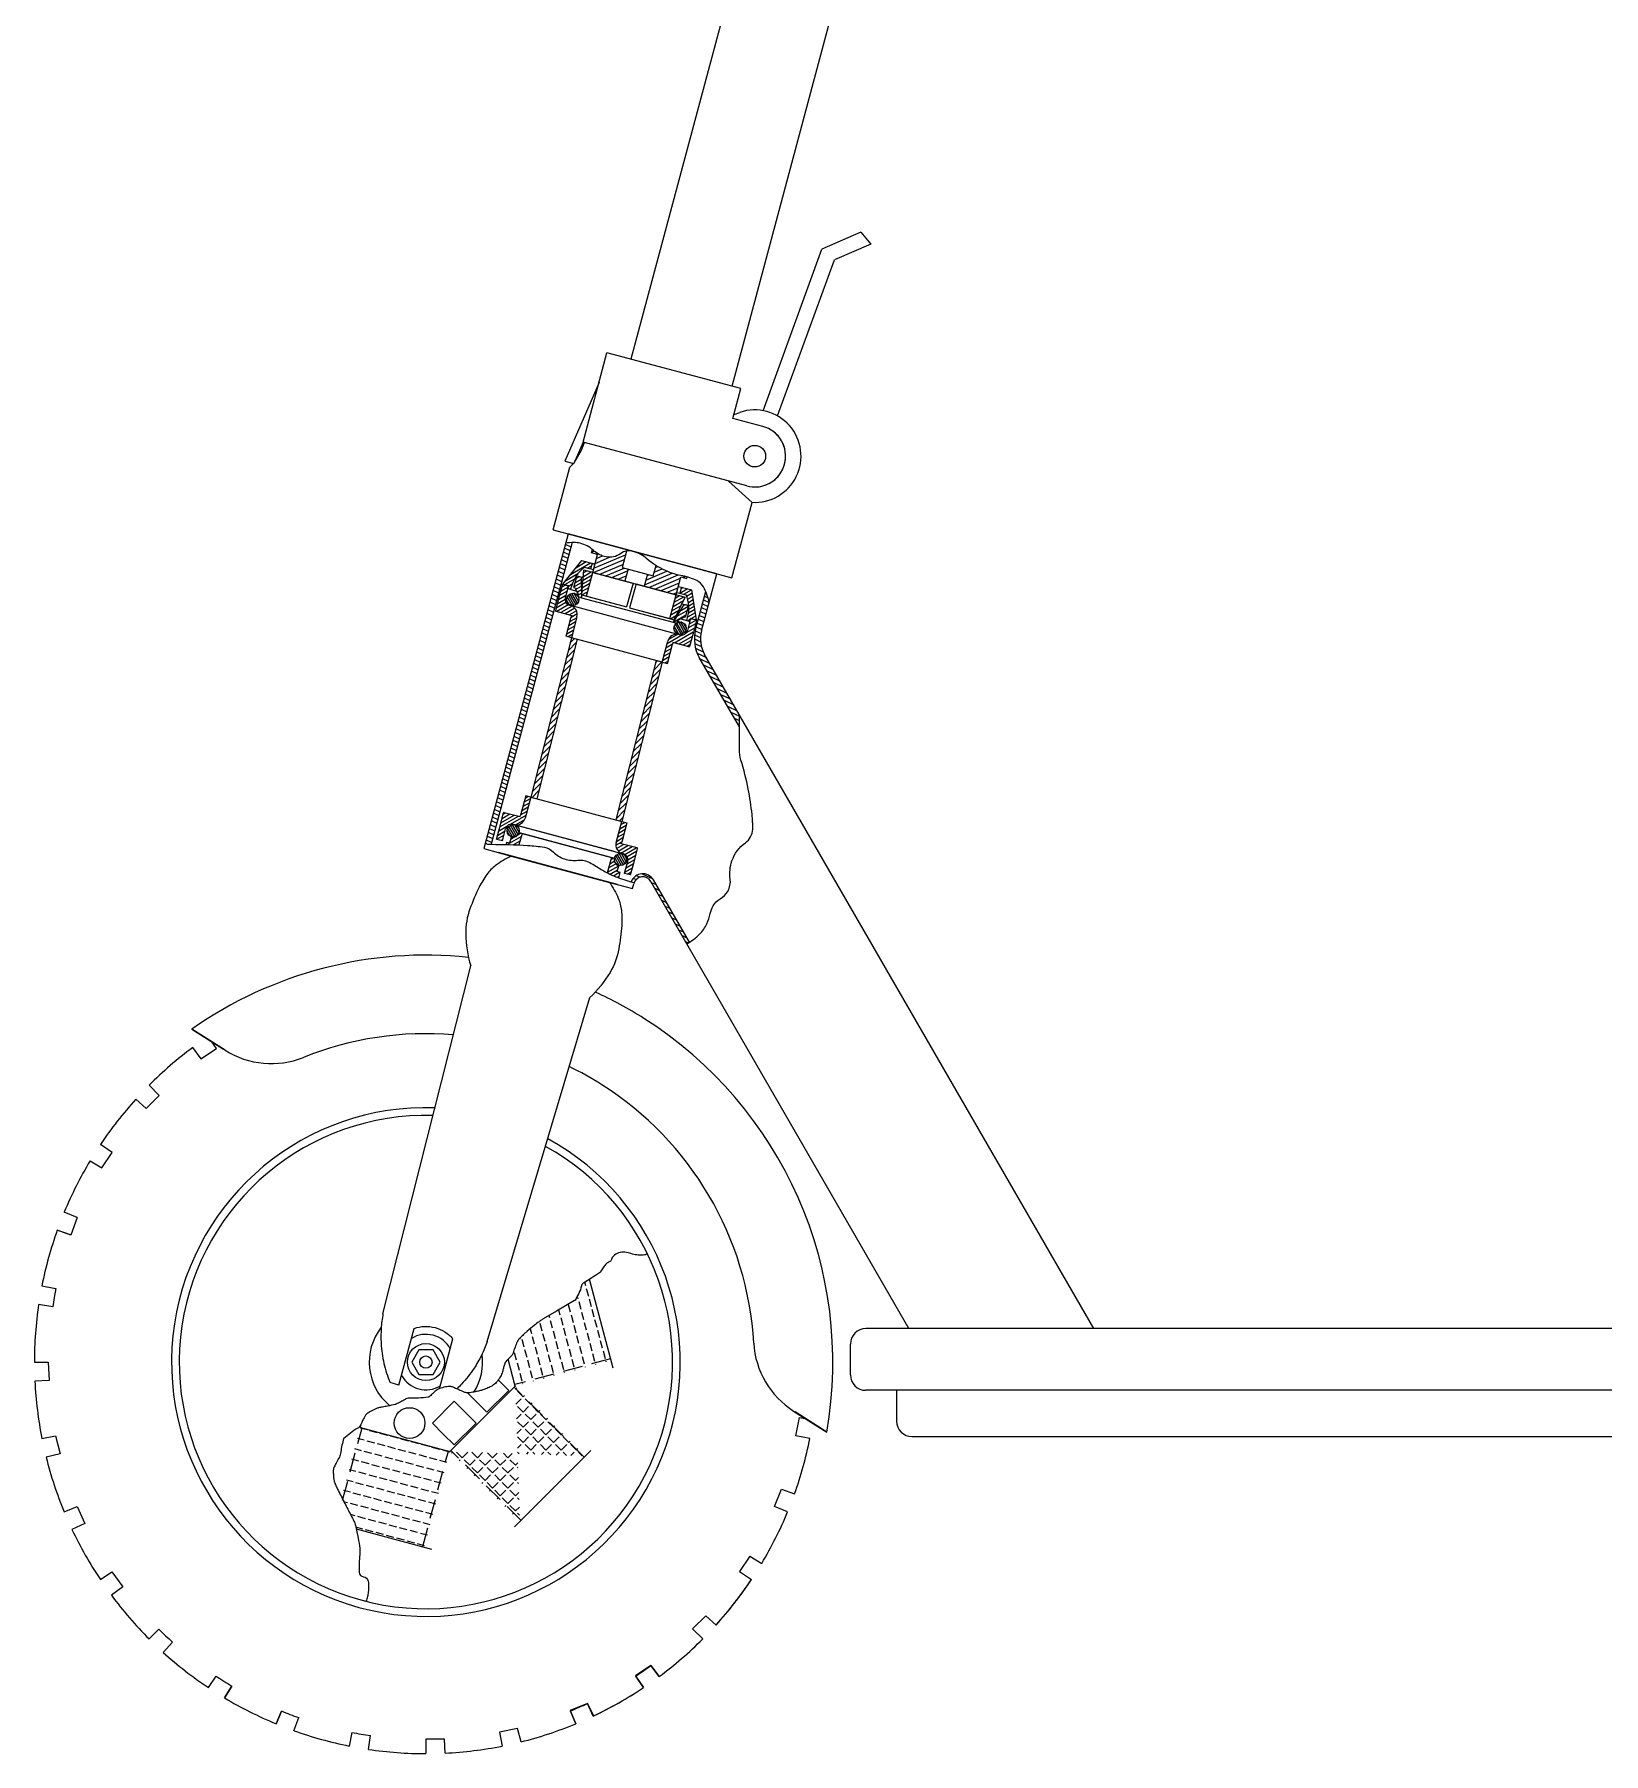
# Model space of a CAD drawing. Header units: millimetres. Extents: x 128 to 2207, y 112 to 1958.
# Drawn here: x 128 to 637, y 810 to 1368 of the extents above; entities that cross this region are included whole.
import ezdxf

# ---------------------------------------------------------------- set-up
doc = ezdxf.new("R2010")
doc.units = ezdxf.units.MM
doc.linetypes.add('TRAZOS', pattern=[19.05, 12.7, -6.35])
for name, color, linetype, lineweight in [('01_Contornos', 7, 'Continuous', 20), ('02_Ocultas', 4, 'TRAZOS', 20), ('sombreado', 1, 'Continuous', 18)]:
    doc.layers.add(name, color=color, linetype=linetype, lineweight=lineweight)
doc.layers.add('auxiliar', color=254, linetype='Continuous')

msp = doc.modelspace()

# ---------------------------------------------------------------- hatches: boundary and pattern name
at = {"layer": '01_Contornos', "true_color": 0xf8d731}
h = msp.add_hatch(dxfattribs=at)
h.set_pattern_fill('ANSI31', color=40, scale=0.4, angle=290)
h.paths.add_polyline_path([(343.93, 1174.52), (346.42, 1183.81, 0.054182), (345.28, 1187.29), (342, 1175.04, 0.198912), (343.2, 1165.93), (356.19, 1143.44), (356.19, 1147.44), (344.93, 1166.93, -0.198912)])
edge = h.paths.add_edge_path()
edge.add_arc((275.63, 1107.83), 2.75, 227.0472, 241.4719)
edge.add_arc((274.7, 1106.11), 0.789, 241.4719, 268.5598)
edge.add_arc((274.88, 1113.26), 7.94, 268.5598, 270.524)
edge.add_arc((275.5, 1045.33), 59.99, 89.8094, 90.524, ccw=False)
edge.add_line((275.7, 1105.32), (301.91, 1203.17))
edge.add_arc((302.5, 1186.18), 17, 91.983, 99.1901)
edge.add_line((299.79, 1202.96), (273.76, 1105.82))
edge = h.paths.add_edge_path()
edge.add_arc((336.96, 1148.45), 57.53, 253.5525, 255.0025)
edge.add_arc((324.87, 1091.77), 3, 30, 158.3386, ccw=False)
edge.add_line((327.46, 1093.27), (339.14, 1073.04))
edge.add_arc((329.52, 1090), 19.5, 299.559, 302.498)
edge.add_line((340, 1073.55), (328.33, 1093.77))
edge.add_arc((324.87, 1091.77), 4, 30, 159.7448)
edge.add_line((321.11, 1093.15), (320.68, 1093.27))
h = msp.add_hatch(dxfattribs=at)
h.set_pattern_fill('ANSI31', color=40, scale=0.4, angle=338)
h.paths.add_polyline_path([(337.25, 1192.08), (339.18, 1191.56), (339.31, 1192.03, 0.022841), (337.85, 1192.36, -0.059041), (332.26, 1194.08, -0.036062), (329.17, 1195.73), (328.28, 1192.41), (326.35, 1192.93), (326.04, 1191.77), (336.42, 1188.98)])
h.paths.add_polyline_path([(326.04, 1191.77), (325.52, 1189.84), (335.9, 1187.05), (336.42, 1188.98)])
h.paths.add_polyline_path([(325.52, 1189.84), (325.31, 1189.07), (335.7, 1186.28), (335.9, 1187.05)])
h.paths.add_polyline_path([(319.56, 1200.45, 0.116505), (317.6, 1199.59, -0.215306), (312.94, 1198.52, -0.142421), (308.79, 1200.69, 0.008962), (308.56, 1200.91), (308.27, 1199.84), (310.2, 1199.33), (309.37, 1196.23), (319.76, 1193.45), (320.07, 1194.61), (318.14, 1195.13)])
h.paths.add_polyline_path([(309.37, 1196.23), (308.86, 1194.3), (319.24, 1191.52), (319.76, 1193.45)])
h.paths.add_polyline_path([(308.86, 1194.3), (308.65, 1193.53), (319.03, 1190.75), (319.24, 1191.52)])
h = msp.add_hatch(dxfattribs=at)
h.set_pattern_fill('ANSI31', color=40, scale=0.4)
h.paths.add_polyline_path([(316.08, 1113.23), (318.02, 1112.71), (331.15, 1164.44), (329.21, 1164.96)])
h.paths.add_polyline_path([(288.56, 1120.61), (290.49, 1120.09), (303.62, 1171.82), (301.69, 1172.34)])
at = {"layer": 'auxiliar', "true_color": 0xf8d731}
h = msp.add_hatch(dxfattribs=at)
h.set_pattern_fill('ANGLE', color=40, scale=0.5, angle=45)
h.set_pattern_definition([(45, (434.2027, 674.2173), (-2.46957, 2.46957), [2.54, -0.9525]), (135, (434.2027, 674.2173), (-2.46957, -2.46957), [2.54, -0.9525])])
edge = h.paths.add_edge_path()
edge.add_line((262.27, 908.39), (284.98, 885.68))
edge.add_line((283.48, 929.6), (306.19, 906.9))
at = {"layer": 'sombreado', "ltscale": 0.2, "true_color": 0xf8d731}
h = msp.add_hatch(dxfattribs=at)
h.set_pattern_fill('_USER', color=40, angle=30, pattern_type=0)
h.set_pattern_definition([(30, (-672.7828, 748.2334), (-0.5, 0.8660254), [])])
h.paths.add_polyline_path([(298.83, 1189.74), (300.77, 1189.22), (300.51, 1188.25), (301.47, 1188), (301.73, 1188.96, -0.173327), (305.87, 1195.1), (307.89, 1194.56), (308.41, 1196.49), (305.03, 1197.4)])
h.paths.add_polyline_path([(340.77, 1187.82), (337.39, 1188.73), (336.87, 1186.79), (338.89, 1186.25, -0.173327), (339.4, 1178.87), (339.14, 1177.9), (340.11, 1177.64), (340.37, 1178.61), (342.3, 1178.09)])
h = msp.add_hatch(dxfattribs=at)
h.set_pattern_fill('_USER', color=40, angle=30, pattern_type=0)
h.set_pattern_definition([(30, (-799.4587, 1125.8113), (-0.5, 0.8660254), [])])
h.paths.add_polyline_path([(305.13, 1186.19), (306.58, 1185.8), (308.65, 1193.53), (305.75, 1194.31)])
h.paths.add_polyline_path([(338.59, 1185.51), (335.7, 1186.28), (333.63, 1178.56), (335.07, 1178.17)])

# ---------------------------------------------------------------- linework, layer by layer
for p, q in [((353.81, 1253.9), (507.81, 1828.62)), ((445.93, 1729.06), (320.97, 1262.7)), ((395.6, 1303.83), (382.96, 1298.32)), ((398.82, 1300), (387.02, 1294.86)), ((395.6, 1303.83), (398.82, 1300)), ((363.9, 1245.97), (382.96, 1298.32)), ((368.6, 1244.26), (387.02, 1294.86)), ((305.48, 1235.79), (313.25, 1264.77)), ((356.71, 1253.12), (313.25, 1264.77)), ((310.66, 1255.11), (299.55, 1229.61)), ((354.12, 1243.46), (356.71, 1253.12)), ((354.48, 1244.78), (356.37, 1245.42)), ((363.78, 1240.87), (354.12, 1243.46)), ((305.48, 1235.79), (302.45, 1228.84)), ((305.48, 1235.79), (305.48, 1235.79)), ((358.61, 1221.56), (305.48, 1235.79)), ((295.78, 1207.33), (301.22, 1227.62)), ((299.55, 1229.61), (302.45, 1228.84)), ((352.71, 1223.14), (360.29, 1216.24)), ((353.74, 1191.8), (360.29, 1216.24)), ((295.78, 1207.33), (353.74, 1191.8)), ((316.71, 1092.26), (278.08, 1102.61)), ((240.59, 953.07), (269.03, 1065.94)), ((274.4, 944.01), (307.67, 1055.59)), ((245.78, 929.93), (250.7, 948.29)), ((258.92, 928.72), (263.26, 944.92)), ((245.78, 929.93), (242.89, 930.71))]:
    msp.add_line(p, q)
at = {"color": 40, "true_color": 0xf8d731}
for p, q in [((300.61, 1206.04), (273.25, 1103.91)), ((348.91, 1193.1), (300.61, 1206.04)), ((301.91, 1203.17), (275.7, 1105.32)), ((343.93, 1174.52), (348.91, 1193.1)), ((342, 1175.04), (345.28, 1187.29)), ((178.85, 1039.38), (181.53, 1035.76)), ((181.53, 1035.76), (186.53, 1039.1)), ((186.53, 1039.1), (185.11, 1041.23)), ((167.99, 1023.88), (164.7, 1027.17)), ((160.41, 1022.66), (163.74, 1019.63)), ((163.74, 1019.63), (167.99, 1023.88)), ((152.77, 1005.34), (148.91, 1007.93)), ((149.43, 1000.35), (152.77, 1005.34)), ((145.57, 1002.66), (149.43, 1000.35)), ((141.33, 984.25), (137.17, 985.97)), ((141.33, 984.25), (139.31, 978.59)), ((139.31, 978.59), (134.93, 980.15)), ((139.17, 978.64), (134.93, 980.15)), ((129.95, 962.14), (134.36, 961.27)), ((129.95, 962.14), (134.5, 961.24)), ((134.5, 961.24), (133.92, 958.29)), ((133.48, 955.32), (128.88, 956)), ((133.92, 958.29), (133.48, 955.32)), ((1031.21, 948.21), (397.21, 948.21)), ((392.21, 933.21), (392.21, 943.21)), ((127.51, 937.37), (132.01, 937.37)), ((132.01, 937.37), (132.3, 931.36)), ((132.3, 931.36), (127.66, 931.14)), ((896.21, 928.21), (397.21, 928.21)), ((374.51, 913.5), (375.68, 919.39)), ((375.68, 919.39), (377.55, 919.12)), ((129.95, 912.59), (134.36, 913.47)), ((134.36, 913.47), (135.82, 907.64)), ((379.07, 912.59), (374.51, 913.5)), ((135.82, 907.64), (131.31, 906.51)), ((367.55, 890.55), (369.85, 896.1)), ((369.85, 896.1), (374.08, 894.58)), ((137.17, 888.77), (141.33, 890.49)), ((141.33, 890.49), (143.9, 885.06)), ((371.84, 888.77), (367.55, 890.55)), ((143.9, 885.06), (139.7, 883.07)), ((359.58, 874.39), (356.24, 869.39)), ((359.58, 874.39), (363.44, 872.08)), ((148.91, 866.81), (152.65, 869.31)), ((156.23, 864.48), (152.5, 861.71)), ((152.65, 869.31), (156.23, 864.48)), ((356.24, 869.39), (360.1, 866.81)), ((345.27, 855.1), (341.02, 850.85)), ((345.27, 855.1), (345.27, 855.1)), ((345.27, 855.1), (348.61, 852.08)), ((348.61, 852.08), (345.27, 855.1)), ((164.7, 847.57), (167.89, 850.75)), ((341.02, 850.85), (344.31, 847.57)), ((341.02, 850.85), (344.31, 847.57)), ((344.31, 847.57), (341.13, 850.75)), ((341.13, 850.75), (344.31, 847.57)), ((172.31, 846.54), (169.29, 843.2)), ((327.48, 838.97), (322.48, 835.64)), ((327.48, 838.97), (330.16, 835.36)), ((327.48, 838.97), (330.16, 835.36)), ((330.16, 835.36), (327.48, 838.97)), ((330.16, 835.36), (327.48, 838.97)), ((183.95, 831.77), (186.45, 835.51)), ((191.53, 832.3), (189.21, 828.44)), ((191.53, 832.3), (189.21, 828.44)), ((189.21, 828.44), (191.53, 832.3)), ((322.48, 835.64), (325.06, 831.77)), ((325.06, 831.77), (322.56, 835.51)), ((306.88, 826.63), (301.33, 824.33)), ((308.81, 822.56), (306.88, 826.63)), ((306.96, 826.67), (308.89, 822.6)), ((207.63, 824.19), (205.91, 820.04)), ((205.91, 820.04), (207.63, 824.19)), ((207.63, 824.19), (205.91, 820.04)), ((211.72, 817.79), (213.24, 822.03)), ((301.33, 824.33), (303.11, 820.04)), ((303.11, 820.03), (301.39, 824.19)), ((230.52, 817.24), (229.64, 812.83)), ((235.87, 811.74), (236.53, 816.19)), ((260.52, 815.02), (254.51, 815.02)), ((254.51, 815.02), (254.51, 810.37)), ((260.74, 810.52), (260.52, 815.02)), ((284.27, 818.54), (278.38, 817.37)), ((278.38, 817.37), (279.28, 812.81)), ((285.36, 814.17), (284.27, 818.54))]:
    msp.add_line(p, q, dxfattribs=at)
for points in [[(282.18, 1101.51, 0.051798), (277.13, 1098.46, 0.075014), (274.27, 1095.54, 0.042014), (271.77, 1091.37, 0.026891), (268.8, 1084.39, 0.090681), (267.43, 1076.32, 0.070445), (269.03, 1065.94)], [(314.06, 1092.97, -0.051798), (316.91, 1087.8, -0.075014), (317.92, 1083.84, -0.042014), (318.01, 1078.99, -0.026891), (317.09, 1071.45, -0.090681), (314.24, 1063.78, -0.070445), (307.67, 1055.59)], [(240.59, 953.07, 0.03042), (240, 948.27, 0.03042), (239.99, 943.43, 0.041215), (240.91, 936.95, 0.041215), (242.89, 930.71)], [(250.7, 948.29, -0.074764), (254.08, 948.92, -0.074764), (257.5, 948.54, -0.074764), (260.65, 947.16, -0.074764), (263.26, 944.92)], [(274.4, 944.01, -0.03042), (272.52, 939.55, -0.03042), (270.11, 935.36, -0.041215), (266.07, 930.21, -0.012593), (264.67, 928.78)]]:
    msp.add_lwpolyline(points, format="xyb")
msp.add_lwpolyline([(252.2, 941.37), (249.89, 937.37), (252.2, 933.37), (256.82, 933.37), (259.12, 937.37), (256.82, 941.37)], close=True)
for centre, radius in [((361.19, 1231.22), 3.5), ((361.19, 1231.22), 3.5), ((254.51, 937.37), 6), ((254.51, 937.37), 2)]:
    msp.add_circle(centre, radius)
for centre, radius, start, end in [((361.19, 1231.22), 15, 266.537, 108.749), ((361.19, 1231.22), 10, 255, 75), ((361.19, 1231.22), 10, 255, 53.1836), ((254.51, 937.37), 18.38, 141.9463, 230.5216), ((254.51, 937.37), 9, 28.7617, 121.2383), ((254.51, 937.37), 18.38, 327.9842, 8.0537), ((254.51, 937.37), 9, 208.7617, 301.2383)]:
    msp.add_arc(centre, radius, start, end)
for centre, radius, start, end in [((254.51, 937.37), 127, 126.5625, 135), ((254.51, 937.37), 127, 137.8125, 146.25), ((254.51, 937.37), 82.5, 87.9831, 61.3879), ((254.51, 937.37), 80, 88.3679, 61.0066), ((254.51, 937.37), 127, 149.0625, 157.5), ((254.51, 937.37), 127, 160.3125, 168.75), ((254.51, 937.37), 127, 160.3125, 168.75), ((254.51, 937.37), 127, 171.5625, 180), ((397.21, 943.21), 5, 90, 180), ((397.21, 933.21), 5, 180, 270), ((254.51, 937.37), 127, 182.8125, 191.25), ((254.51, 937.37), 127, 340.3128, 348.7503), ((254.51, 937.37), 127, 194.0625, 202.5), ((254.51, 937.37), 127, 329.0628, 337.5003), ((254.51, 937.37), 127, 205.3125, 213.75), ((254.51, 937.37), 127, 317.8125, 326.25), ((254.51, 937.37), 127, 317.8128, 326.2085), ((254.51, 937.37), 127, 216.5625, 225), ((254.51, 937.37), 122.5, 225, 227.8543), ((254.51, 937.37), 127, 227.8543, 236.25), ((254.51, 937.37), 127, 306.5628, 315.0003), ((254.51, 937.37), 127, 306.5628, 315.0003), ((254.51, 937.37), 127, 306.5625, 315), ((254.51, 937.37), 122.5, 303.7503, 306.5628), ((254.51, 937.37), 122.5, 236.25, 239.0625), ((254.51, 937.37), 127, 295.3125, 303.75), ((254.51, 937.37), 127, 295.3546, 303.7503), ((254.51, 937.37), 127, 239.0625, 247.5), ((254.51, 937.37), 127, 239.0625, 247.5), ((254.51, 937.37), 122.5, 292.5003, 295.3546), ((254.51, 937.37), 122.5, 247.5, 250.3125), ((254.51, 937.37), 127, 284.0625, 292.5), ((254.51, 937.37), 127, 284.0628, 292.5003), ((254.51, 937.37), 127, 250.3125, 258.7082), ((254.51, 937.37), 122.5, 258.7082, 261.5625), ((254.51, 937.37), 127, 261.5625, 270), ((254.51, 937.37), 127, 272.8125, 281.25)]:
    msp.add_arc(centre, radius, start, end, dxfattribs=at)
for start_param, end_param in [(2.819691, 3.101582), (2.730076, 2.794676)]:
    msp.add_ellipse((277.25, 1244.39), major_axis=(-28.98, 7.76), ratio=0.833333, start_param=start_param, end_param=end_param)
for p in [(305.48, 1235.79), (233.29, 916.15), (262.27, 908.39)]:
    msp.add_point(p)
msp.add_point((283.48, 929.6), dxfattribs=at)
at = {"layer": '01_Contornos', "color": 40, "true_color": 0xf8d731}
for p, q in [((308.27, 1199.84), (308.56, 1200.91)), ((310.2, 1199.33), (308.27, 1199.84)), ((308.65, 1193.53), (310.2, 1199.33)), ((305.03, 1197.4), (309.37, 1196.23)), ((305.13, 1186.19), (305.75, 1194.31)), ((305.75, 1194.31), (321.69, 1190.04)), ((308.86, 1194.3), (305.87, 1195.1)), ((306.58, 1185.8), (308.65, 1193.53)), ((308.41, 1196.49), (309.37, 1196.23)), ((308.65, 1193.53), (335.7, 1186.28)), ((320.07, 1194.61), (319.03, 1190.75)), ((298.82, 1189.67), (297.79, 1185.81)), ((298.82, 1189.67), (300.76, 1189.15)), ((300.76, 1189.15), (298.82, 1189.67)), ((298.83, 1189.74), (300.77, 1189.22)), ((298.83, 1189.74), (300.77, 1189.22)), ((300.76, 1189.15), (299.72, 1185.29)), ((300.51, 1188.25), (300.77, 1189.22)), ((301.47, 1188), (300.51, 1188.25)), ((301.47, 1188), (301.73, 1188.96)), ((301.47, 1188), (303.47, 1187.46)), ((303.44, 1192.45), (302.41, 1188.58)), ((303.44, 1192.45), (302.41, 1188.58)), ((302.41, 1188.58), (303.13, 1188.39)), ((302.41, 1188.58), (303.13, 1188.39)), ((303.13, 1188.39), (302.99, 1187.84)), ((303.44, 1192.45), (305.57, 1191.88)), ((304.89, 1192.06), (305.02, 1185.29)), ((321.69, 1190.04), (319.62, 1182.31)), ((322.66, 1189.78), (320.59, 1182.05)), ((322.66, 1189.78), (338.59, 1185.51)), ((326.35, 1192.93), (325.31, 1189.07)), ((335.7, 1186.28), (337.25, 1192.08)), ((336.42, 1188.98), (340.77, 1187.82)), ((336.42, 1188.98), (337.39, 1188.73)), ((337.25, 1192.08), (339.18, 1191.56)), ((339.18, 1191.56), (339.31, 1192.03)), ((301.74, 1182.77), (335.82, 1173.64)), ((302.78, 1186.64), (303.99, 1186.31)), ((305.02, 1185.29), (303.93, 1185.59)), ((305.02, 1185.29), (334.72, 1177.34)), ((305.13, 1186.19), (319.62, 1182.31)), ((306.58, 1185.8), (319.62, 1182.31)), ((333.63, 1178.56), (335.7, 1186.28)), ((338.22, 1183.13), (334.72, 1177.34)), ((335.07, 1178.17), (338.59, 1185.51)), ((335.9, 1187.05), (338.89, 1186.25)), ((337.54, 1183.31), (339.66, 1182.74)), ((339.66, 1182.74), (338.22, 1183.13)), ((339.66, 1182.74), (338.63, 1178.88)), ((300, 1172.79), (301.68, 1179.07)), ((320.59, 1182.05), (333.63, 1178.56)), ((320.59, 1182.05), (335.07, 1178.17)), ((334.72, 1177.34), (335.81, 1177.04)), ((336.12, 1177.7), (337.34, 1177.37)), ((337.15, 1178.44), (339.14, 1177.9)), ((337.91, 1179.07), (337.76, 1178.53)), ((338.63, 1178.88), (337.91, 1179.07)), ((339.14, 1177.9), (339.4, 1178.87)), ((339.14, 1177.9), (340.11, 1177.64)), ((340.36, 1178.54), (339.32, 1174.68)), ((340.11, 1177.64), (340.37, 1178.61)), ((342.29, 1178.02), (340.35, 1178.54)), ((342.29, 1178.02), (340.36, 1178.54)), ((340.37, 1178.61), (342.3, 1178.09)), ((342.29, 1178.02), (341.26, 1174.16)), ((301.69, 1172.34), (288.56, 1120.61)), ((303.62, 1171.82), (290.49, 1120.09)), ((301.69, 1172.34), (300, 1172.79)), ((331.15, 1164.44), (301.69, 1172.34)), ((331.15, 1164.44), (332.96, 1171.21)), ((336.3, 1173.51), (335.82, 1173.64)), ((332.84, 1163.99), (334.52, 1170.27)), ((356.19, 1143.44), (343.2, 1165.93)), ((471.21, 948.21), (344.93, 1166.93)), ((329.21, 1164.96), (316.08, 1113.23)), ((331.15, 1164.44), (318.02, 1112.71)), ((331.15, 1164.44), (332.84, 1163.99)), ((286.87, 1121.06), (285.18, 1114.78)), ((288.56, 1120.61), (286.87, 1121.06)), ((288.56, 1120.61), (286.74, 1113.85)), ((288.56, 1120.61), (318.02, 1112.71)), ((277.5, 1107.35), (278.45, 1110.89)), ((279.56, 1107.32), (280.38, 1110.38)), ((283.46, 1111.62), (318.02, 1102.36)), ((318.02, 1112.71), (319.71, 1112.26)), ((319.71, 1112.26), (318.02, 1105.98)), ((277.41, 1107.03), (277.5, 1107.35)), ((277.41, 1107.03), (279.34, 1106.51)), ((279.34, 1106.51), (279.56, 1107.32)), ((280.6, 1105.25), (280.8, 1106.02)), ((281.77, 1105.77), (282.29, 1107.7)), ((282.91, 1107.63), (282.43, 1107.76)), ((284.74, 1109.11), (315.65, 1100.83)), ((285.7, 1108.85), (314.68, 1101.09)), ((273.25, 1103.91), (282.18, 1101.51)), ((282.18, 1101.51), (314.06, 1092.97)), ((316.99, 1098.49), (316.51, 1098.62)), ((318.97, 1096), (319.98, 1099.76)), ((320.88, 1095.39), (321.91, 1099.25)), ((316.54, 1096.45), (317.06, 1098.38)), ((317.05, 1094.47), (317.51, 1096.19)), ((318.95, 1095.9), (318.97, 1096)), ((320.88, 1095.39), (318.95, 1095.9)), ((320.68, 1093.27), (321.11, 1093.15)), ((411.21, 948.21), (327.46, 1093.27)), ((340, 1073.55), (328.33, 1093.77)), ((314.06, 1092.97), (321.54, 1090.97)), ((321.54, 1090.97), (321.97, 1092.54)), ((178.6, 1045.36), (188.89, 1038.83)), ((189.35, 1038.54), (178.6, 1045.36)), ((307.43, 964.32), (315.15, 935.5)), ((471.21, 948.21), (411.21, 948.21)), ((283.48, 929.6), (281.16, 938.27)), ((262.27, 908.39), (283.48, 929.6)), ((407.21, 928.21), (407.21, 918.21)), ((373.8, 921.5), (384.54, 914.68)), ((384.54, 914.68), (374.25, 921.21)), ((233.29, 916.15), (262.27, 908.39)), ((412.21, 913.21), (881.21, 913.21)), ((307.96, 908.66), (283.21, 883.91)), ((231.87, 883.29), (256.37, 876.72))]:
    msp.add_line(p, q, dxfattribs=at)
at = {"layer": '01_Contornos', "color": 40, "ltscale": 0.2, "true_color": 0xf8d731}
for p, q in [((319.56, 1200.45), (318.14, 1195.13)), ((305.03, 1197.4), (298.83, 1189.74)), ((308.41, 1196.49), (307.89, 1194.56)), ((318.14, 1195.13), (328.28, 1192.41)), ((328.28, 1192.41), (329.17, 1195.73)), ((337.39, 1188.73), (336.87, 1186.79)), ((297.79, 1185.81), (296.55, 1181.17)), ((301.14, 1182.84), (301.38, 1182.77)), ((342.3, 1178.09), (340.77, 1187.82)), ((296.69, 1180.92), (301.81, 1179.55)), ((301.81, 1179.55), (301.68, 1179.07)), ((303.5, 1179.1), (301.69, 1172.34)), ((331.15, 1164.44), (332.96, 1171.21)), ((336.87, 1173.26), (336.63, 1173.33)), ((341.26, 1174.16), (340.01, 1169.52)), ((334.65, 1170.75), (334.52, 1170.27)), ((339.77, 1169.38), (334.65, 1170.75)), ((278.45, 1110.89), (279.69, 1115.53)), ((279.93, 1115.67), (285.05, 1114.3)), ((288.56, 1120.61), (286.74, 1113.85)), ((282.83, 1111.79), (283.07, 1111.73)), ((285.05, 1114.3), (285.18, 1114.78)), ((316.21, 1105.95), (318.02, 1112.71)), ((280.8, 1106.02), (281.77, 1105.77)), ((285.7, 1108.85), (284.7, 1105.11)), ((317.9, 1105.5), (318.02, 1105.98)), ((323.01, 1104.13), (317.9, 1105.5)), ((314.68, 1101.09), (313.34, 1096.08)), ((318.57, 1102.21), (318.33, 1102.28)), ((321.91, 1099.25), (323.16, 1103.88)), ((317.51, 1096.19), (316.54, 1096.45))]:
    msp.add_line(p, q, dxfattribs=at)
at = {"layer": '01_Contornos', "color": 40, "linetype": 'Continuous', "true_color": 0xf8d731}
for p, q in [((301.03, 1183.09), (300.15, 1184.62)), ((301.95, 1182.76), (300.33, 1185.58)), ((302.65, 1182.82), (300.73, 1186.15)), ((303.23, 1183.09), (301.25, 1186.52)), ((303.71, 1183.53), (301.87, 1186.71)), ((304.04, 1184.22), (302.64, 1186.66)), ((337.29, 1173.45), (335.43, 1176.68)), ((337.9, 1173.66), (335.92, 1177.1)), ((338.41, 1174.06), (336.51, 1177.34)), ((338.79, 1174.66), (337.23, 1177.37)), ((338.91, 1175.73), (338.21, 1176.94)), ((336.55, 1173.46), (335.07, 1176.03)), ((335.44, 1174.11), (335.07, 1174.75)), ((282.64, 1107.75), (281.02, 1110.56)), ((283.34, 1107.81), (281.42, 1111.13)), ((283.92, 1108.07), (281.94, 1111.51)), ((284.39, 1108.52), (282.56, 1111.69)), ((284.73, 1109.2), (283.32, 1111.65)), ((281.72, 1108.07), (280.84, 1109.6)), ((317.24, 1098.45), (315.75, 1101.02)), ((316.13, 1099.1), (315.76, 1099.73)), ((317.98, 1098.44), (316.11, 1101.67)), ((318.59, 1098.65), (316.6, 1102.09)), ((319.09, 1099.04), (317.2, 1102.33)), ((319.48, 1099.65), (317.92, 1102.36)), ((319.59, 1100.72), (318.9, 1101.92))]:
    msp.add_line(p, q, dxfattribs=at)
at = {"layer": '01_Contornos'}
msp.add_line((233.16, 916.64), (233.29, 916.15), dxfattribs=at)
at = {"layer": '01_Contornos', "color": 40, "true_color": 0xf8d731}
for points in [[(346.42, 1183.81, 0.079393), (344.51, 1188.8, 0.144598), (342.35, 1190.84, 0.072769), (337.85, 1192.36, -0.059041), (332.26, 1194.08, -0.072818), (326.3, 1197.84, 0.100905), (321.82, 1200.32, 0.243127), (317.6, 1199.59, -0.215306), (312.94, 1198.52, -0.142421), (308.79, 1200.69, 0.138635), (304.54, 1202.96, 0.053585), (302.5, 1203.18, 0.040226), (299.78, 1202.96)], [(339.14, 1073.04, 0.067476), (343.31, 1076.21, 0.087487), (345.64, 1079.53, 0.057925), (346.74, 1082.86, -0.077504), (347.67, 1085.31, -0.135038), (350.01, 1087.67, 0.132362), (352.4, 1090.05, 0.165893), (353.21, 1094.12, -0.115988), (353.79, 1099.94, -0.155712), (358.14, 1105.82, 0.232874), (360.51, 1110.26, 0.03565), (360.32, 1115.01, 0.02042), (359.07, 1123.21, 0.026926), (356.71, 1132.6, -0.075159), (356.19, 1136.04), (356.19, 1141.92), (356.19, 1147.44)], [(273.76, 1105.82, 0.063023), (274.32, 1105.42, 0.118747), (274.68, 1105.32, 0.008571), (274.95, 1105.32, -0.003118), (275.7, 1105.32, -0.013283), (287.51, 1104.97, -0.028751), (292.94, 1104.35, -0.157709), (295.86, 1102.81, 0.121995), (299.46, 1100.58, 0.106595), (303.74, 1100.16, -0.134545), (307.12, 1099.63, -0.039864), (309.16, 1098.52, 0.022486), (312.69, 1096.42, 0.032573), (316.65, 1094.62, 0.024796), (322.08, 1092.88)], [(326.34, 972.57, -0.033313), (325.72, 972.21, -0.0744), (325.41, 972.12, -0.039676), (324.58, 972.05, -0.019737), (322.93, 972.12, -0.074082), (321.02, 972.56, 0.072793), (319.09, 973.01, 0.101759), (317.02, 972.76, 0.110174), (315.36, 971.77, 0.146266), (314.73, 970.66, -0.215718), (314.19, 969.95, -0.028925), (313.74, 969.75, 0.047966), (313.47, 969.61, 0.008521), (313.21, 969.44, 0.030693), (313.14, 969.38, 0.043753), (313.03, 969.26, 0.005077), (312.17, 968.16, 0.033614), (311.29, 966.83, -0.092065), (310.92, 966.38, -0.027795), (310.78, 966.29, -0.001555), (308.32, 964.7, -0.008937), (306.3, 963.45, 0.022101), (305.5, 962.93, 0.190596), (304.96, 962.1, -0.071169), (304.1, 959.66, -0.012648), (302.9, 957.48, -0.128929), (302.73, 957.31), (296.87, 953.89), (292.58, 951.39, 0.01602), (292.24, 951.17, 0.005168), (291.2, 950.46, 0.01633), (289.62, 949.27, 0.011109), (287.4, 947.4, 0.006202), (286.65, 946.73, 0.004669), (285.67, 945.8, 0.020144), (284.58, 944.66, 0.055674), (284.25, 944.19, 0.027686), (284.11, 943.9, 0.004805), (283.41, 942.16, 0.028839), (282.8, 940.29, -0.084354), (282.52, 939.67, -0.061438), (282.17, 939.27, 0.023551), (281.17, 938.28, 0.00529), (280.21, 937.22, 0.060179), (280.14, 937.11, 0.047355), (280.08, 936.96, 0.005644), (279.7, 935.66, 0.009585), (279.42, 934.57, -0.013667), (279.22, 933.81, -0.050622), (278.91, 933.07, -0.027028), (278.13, 931.78, -0.023032), (277.54, 930.99, -0.031291), (277.04, 930.45, -0.035629), (276.47, 929.99, -0.026272), (275.64, 929.47, -0.031257), (274.31, 928.83, -0.023777), (272.49, 928.2, -0.01602), (271.19, 927.86, -0.013994), (269.68, 927.56, -0.031562), (267.87, 927.37, -0.103694), (267.31, 927.46, -0.008782), (266.93, 927.61, -0.001879), (265.17, 928.38, -0.005599), (263.81, 929, 0.008978), (262.95, 929.38, 0.11852), (262.23, 929.5, 0.04473), (260.35, 929.19, 0.034099), (258.49, 928.58, 0.084749), (257.81, 928.16, 0.005821), (257.27, 927.67, -0.004503), (256.57, 927.03, -0.003025), (255.55, 926.13, -0.022535), (255.41, 926.02, -0.133777), (255.25, 925.96, -0.007064), (252.12, 925.7, -0.028894), (249.13, 925.67, 0.110375), (248.35, 925.54, 0.035033), (247.75, 925.24, -0.014523), (246.34, 924.46, -0.001999), (244.82, 923.69, -0.035437), (244.73, 923.65, -0.029392), (244.58, 923.61, -0.001767), (242.09, 923.1, -0.004072), (240.39, 922.77, 0.0056), (239.16, 922.53, 0.05327), (238.24, 922.23, 0.02712), (236.56, 921.37, 0.033137), (235.37, 920.57, 0.077764), (234.95, 920.12, 0.020107), (234.73, 919.77, 0.007105), (234.16, 918.75, 0.036999), (233.54, 917.37, -0.067846), (233.16, 916.64, -0.111022), (232.38, 915.93, 0.041188), (230.04, 914.35, 0.010916), (227.88, 912.53, 0.118684), (227.73, 912.31, 0.038868), (227.64, 912.01, 0.005691), (227.18, 909.89, 0.014514), (226.8, 907.67, -0.043832), (226.63, 906.94, -0.064348), (226.3, 906.23, 0.02674), (225.37, 904.61, 0.006691), (224.78, 903.39, 0.017824), (224.58, 902.92, 0.077614), (224.49, 902.49, 0.026155), (224.48, 901.16, 0.040503), (224.78, 898.78, 0.061494), (225.3, 897.28, 0.003032), (226.03, 895.8, 0.00108), (228.13, 891.65, 0.002961), (230.15, 887.75, -0.00588), (231.15, 885.78, -0.052427), (231.67, 884.36, -0.018988), (232.55, 880.28, -0.01315), (233.04, 876.98, -0.03576), (233.1, 875.75, -0.018862), (233.04, 874.8, 0.009383), (232.89, 872.89, 0.014985), (232.84, 871, 0.015425), (232.89, 869.16, 0.362328), (234.25, 867.72, -0.331501), (235.8, 866.26, -0.042964), (235.92, 864.87, -0.027738), (235.8, 862.71, -0.033673), (235.55, 861.35, -0.028336), (235.06, 859.77)]]:
    msp.add_lwpolyline(points, format="xyb", dxfattribs=at)
msp.add_lwpolyline([(277.99, 931.56), (281.37, 928.18), (274.3, 921.11), (267.97, 927.44)], dxfattribs=at)
msp.add_lwpolyline([(263.69, 910.5), (260.16, 914.04), (256.62, 917.58), (263.69, 924.65), (270.76, 917.58)], close=True, dxfattribs=at)
for centre, radius in [((302.13, 1184.74), 1.99), ((336.95, 1175.4), 1.99), ((282.82, 1109.73), 1.99), ((317.64, 1100.39), 1.99), ((249.2, 917.58), 5)]:
    msp.add_circle(centre, radius, dxfattribs=at)
for centre, radius, start, end in [((312.39, 1186.24), 11, 126.3202, 165.653), ((302, 1186.1), 2, 345, 60.5225), ((302.26, 1184.71), 2, 246.6677, 254.9913), ((302.26, 1184.71), 2, 74.9913, 83.3149), ((328.81, 1181.84), 11, 344.347, 23.6798), ((337.74, 1176.53), 2, 89.4775, 165), ((336.82, 1175.44), 2, 66.6677, 74.9913), ((336.82, 1175.44), 2, 254.9913, 263.3149), ((353.59, 1171.93), 12, 165, 210), ((353.59, 1171.93), 10, 165, 210), ((282.95, 1109.69), 2, 74.9913, 83.3149), ((282.95, 1109.69), 2, 246.6677, 254.9913), ((282.8, 1109.63), 2, 255, 345), ((317.58, 1100.31), 2, 165, 255), ((317.51, 1100.43), 2, 66.6677, 74.9913), ((317.51, 1100.43), 2, 254.9913, 263.3149), ((324.87, 1091.77), 4, 30, 159.7448), ((324.87, 1091.77), 3, 30, 165), ((254.51, 937.37), 132, 83.9927, 125.1032), ((254.51, 937.37), 132, 57.6032, 65.3999), ((254.51, 937.37), 132, 350.1032, 57.6032), ((254.51, 937.37), 106.52, 85.2217, 111.8934), ((204.35, 1062.18), 28, 237.6032, 291.8934), ((254.51, 937.37), 106.52, 57.6032, 64.124), ((254.51, 937.37), 106.52, 3.3129, 57.6032), ((388.8, 945.14), 28, 183.3129, 237.6032), ((412.21, 918.21), 5, 180, 270)]:
    msp.add_arc(centre, radius, start, end, dxfattribs=at)
at = {"layer": '01_Contornos', "color": 40, "ltscale": 0.2, "true_color": 0xf8d731}
for centre, radius, start, end in [((301.65, 1184.77), 2, 165, 255), ((300.6, 1179.88), 3, 345, 75), ((296.74, 1181.12), 0.2, 165, 255), ((335.86, 1170.43), 3, 75, 165), ((337.39, 1175.19), 2, 255, 345), ((339.82, 1169.57), 0.2, 255, 345), ((279.88, 1115.48), 0.2, 75, 165), ((282.31, 1109.86), 2, 75, 165), ((283.85, 1114.62), 3, 255, 345), ((319.1, 1105.18), 3, 165, 255), ((318.05, 1100.28), 2, 345, 75), ((322.96, 1103.94), 0.2, 345, 75)]:
    msp.add_arc(centre, radius, start, end, dxfattribs=at)
at = {"layer": '02_Ocultas', "color": 40, "ltscale": 0.5, "true_color": 0xf8d731}
for p, q in [((314.37, 938.4), (283.35, 930.09)), ((305.84, 906.54), (283.13, 929.25)), ((227.49, 892.57), (233.78, 916.03)), ((253.48, 877.5), (261.79, 908.52)), ((285.33, 886.04), (262.62, 908.74))]:
    msp.add_line(p, q, dxfattribs=at)
at = {"layer": 'auxiliar', "color": 40, "linetype": 'Continuous', "true_color": 0xf8d731}
for p, q in [((305.97, 963.37), (306.29, 962.18)), ((306.54, 961.26), (307.2, 958.8)), ((297.56, 954.29), (297.98, 952.72)), ((300.7, 956.08), (301.35, 953.62)), ((303.72, 958.29), (303.82, 957.9)), ((304.07, 956.98), (304.73, 954.53)), ((307.44, 957.88), (308.1, 955.43)), ((308.35, 954.51), (309, 952.06)), ((288.35, 948.19), (288.76, 946.63)), ((291.48, 949.99), (292.14, 947.54)), ((294.43, 952.47), (294.61, 951.81)), ((294.85, 950.89), (295.51, 948.44)), ((298.23, 951.8), (298.88, 949.35)), ((299.13, 948.43), (299.79, 945.97)), ((301.6, 952.7), (302.26, 950.25)), ((302.5, 949.33), (303.16, 946.88)), ((304.97, 953.61), (305.63, 951.15)), ((305.88, 950.23), (306.53, 947.78)), ((309.25, 951.14), (309.91, 948.68)), ((285.64, 944.81), (286.29, 942.36)), ((289.01, 945.71), (289.67, 943.26)), ((292.38, 946.62), (293.04, 944.16)), ((293.29, 943.24), (293.94, 940.79)), ((295.76, 947.52), (296.41, 945.07)), ((296.66, 944.15), (297.32, 941.69)), ((300.03, 945.05), (300.69, 942.6)), ((303.41, 945.96), (304.06, 943.5)), ((304.31, 942.58), (304.97, 940.13)), ((306.78, 946.86), (307.44, 944.41)), ((307.68, 943.49), (308.34, 941.03)), ((310.15, 947.76), (310.81, 945.31)), ((311.06, 944.39), (311.72, 941.94)), ((283.17, 940.53), (283.82, 938.08)), ((284.07, 937.16), (284.73, 934.71)), ((286.54, 941.44), (287.2, 938.98)), ((287.44, 938.06), (288.1, 935.61)), ((289.91, 942.34), (290.57, 939.89)), ((290.82, 938.97), (291.47, 936.51)), ((294.19, 939.87), (294.85, 937.42)), ((297.56, 940.77), (298.22, 938.32)), ((298.47, 937.4), (299.13, 934.95)), ((300.94, 941.68), (301.59, 939.22)), ((301.84, 938.3), (302.5, 935.85)), ((305.22, 939.21), (305.87, 936.76)), ((308.59, 940.11), (309.25, 937.66)), ((311.96, 941.02), (312.62, 938.56)), ((312.87, 937.64), (312.91, 937.49)), ((284.97, 933.79), (285.63, 931.33)), ((288.35, 934.69), (289, 932.24)), ((289.25, 931.32), (289.29, 931.16)), ((291.72, 935.59), (292.38, 933.14)), ((292.62, 932.22), (292.67, 932.06)), ((295.09, 936.5), (295.75, 934.04)), ((296, 933.12), (296.04, 932.97)), ((299.37, 934.03), (299.41, 933.87)), ((302.75, 934.93), (302.79, 934.78)), ((306.12, 935.84), (306.16, 935.68)), ((309.49, 936.74), (309.53, 936.58)), ((285.88, 930.41), (285.92, 930.26)), ((235.42, 915.36), (233.24, 915.95)), ((238.79, 914.46), (236.34, 915.12)), ((233.61, 908.62), (231.43, 909.2)), ((234.52, 911.99), (232.33, 912.58)), ((237.89, 911.09), (235.44, 911.74)), ((241.26, 910.18), (238.81, 910.84)), ((242.17, 913.56), (239.72, 914.21)), ((244.64, 909.28), (242.18, 909.94)), ((245.54, 912.65), (243.09, 913.31)), ((248.01, 908.38), (245.56, 909.03)), ((248.92, 911.75), (246.46, 912.41)), ((252.29, 910.85), (249.84, 911.5)), ((255.66, 909.94), (253.21, 910.6)), ((259.04, 909.04), (256.58, 909.69)), ((232.71, 905.24), (230.53, 905.83)), ((236.08, 904.34), (233.63, 905)), ((236.99, 907.71), (234.53, 908.37)), ((239.46, 903.44), (237, 904.09)), ((240.36, 906.81), (237.91, 907.47)), ((243.73, 905.91), (241.28, 906.56)), ((247.11, 905), (244.65, 905.66)), ((250.48, 904.1), (248.03, 904.76)), ((251.39, 907.47), (248.93, 908.13)), ((253.85, 903.19), (251.4, 903.85)), ((254.76, 906.57), (252.31, 907.23)), ((258.13, 905.66), (255.68, 906.32)), ((261.31, 904.81), (259.05, 905.42)), ((262.22, 908.19), (259.96, 908.79)), ((230.9, 898.5), (228.72, 899.08)), ((231.81, 901.87), (229.62, 902.46)), ((234.28, 897.59), (231.82, 898.25)), ((235.18, 900.97), (232.73, 901.62)), ((238.55, 900.06), (236.1, 900.72)), ((241.93, 899.16), (239.47, 899.82)), ((242.83, 902.53), (240.38, 903.19)), ((245.3, 898.26), (242.85, 898.91)), ((246.2, 901.63), (243.75, 902.29)), ((248.67, 897.35), (246.22, 898.01)), ((249.58, 900.72), (247.12, 901.38)), ((252.95, 899.82), (250.5, 900.48)), ((256.32, 898.92), (253.87, 899.57)), ((257.23, 902.29), (254.77, 902.95)), ((259.5, 898.06), (257.24, 898.67)), ((260.41, 901.44), (258.15, 902.04)), ((230, 895.12), (227.81, 895.71)), ((233.37, 894.22), (230.92, 894.88)), ((236.74, 893.32), (234.29, 893.97)), ((237.65, 896.69), (235.2, 897.35)), ((240.12, 892.41), (237.66, 893.07)), ((241.02, 895.79), (238.57, 896.44)), ((244.4, 894.88), (241.94, 895.54)), ((247.77, 893.98), (245.32, 894.64)), ((251.14, 893.07), (248.69, 893.73)), ((252.05, 896.45), (249.59, 897.1)), ((254.52, 892.17), (252.06, 892.83)), ((255.42, 895.54), (252.97, 896.2)), ((258.6, 894.69), (256.34, 895.3)), ((229.09, 891.75), (227.81, 892.09)), ((232.47, 890.85), (230.01, 891.5)), ((231.56, 887.47), (230.39, 887.79)), ((234.94, 886.57), (232.48, 887.23)), ((235.84, 889.94), (233.39, 890.6)), ((239.21, 889.04), (236.76, 889.7)), ((242.59, 888.13), (240.13, 888.79)), ((243.49, 891.51), (241.04, 892.17)), ((245.96, 887.23), (243.51, 887.89)), ((246.87, 890.6), (244.41, 891.26)), ((249.33, 886.33), (246.88, 886.98)), ((250.24, 889.7), (247.79, 890.36)), ((253.61, 888.8), (251.16, 889.45)), ((256.79, 887.94), (254.53, 888.55)), ((257.7, 891.32), (255.44, 891.92)), ((234.03, 883.2), (231.73, 883.81)), ((237.41, 882.29), (234.95, 882.95)), ((238.31, 885.67), (235.86, 886.32)), ((240.78, 881.39), (238.33, 882.05)), ((241.68, 884.76), (239.23, 885.42)), ((244.15, 880.48), (241.7, 881.14)), ((245.06, 883.86), (242.6, 884.51)), ((248.43, 882.95), (245.98, 883.61)), ((251.8, 882.05), (249.35, 882.71)), ((252.71, 885.42), (250.26, 886.08)), ((254.98, 881.2), (252.72, 881.8)), ((255.89, 884.57), (253.63, 885.18)), ((247.53, 879.58), (245.07, 880.24)), ((250.9, 878.68), (248.45, 879.33)), ((254.08, 877.82), (251.82, 878.43))]:
    msp.add_line(p, q, dxfattribs=at)
at = {"layer": 'sombreado', "color": 40, "linetype": 'Continuous', "ltscale": 0.2, "true_color": 0xf8d731}
for p, q in [((300.65, 1188.76), (298.2, 1187.35)), ((299.78, 1189.41), (298.57, 1188.71)), ((302.46, 1188.79), (304.93, 1190.21)), ((302.83, 1190.15), (304.9, 1191.35)), ((303.01, 1187.95), (304.95, 1189.07)), ((303.19, 1191.52), (304.37, 1192.2)), ((303.69, 1187.18), (304.97, 1187.92)), ((299.94, 1183.73), (296.74, 1181.88)), ((300.7, 1183.01), (296.96, 1180.85)), ((299.65, 1184.72), (297.1, 1183.25)), ((299.92, 1186.03), (297.47, 1184.61)), ((300.29, 1187.39), (297.84, 1185.98)), ((301.93, 1182.57), (298.32, 1180.49)), ((304, 1186.21), (304.99, 1186.78)), ((304.61, 1185.4), (305.01, 1185.64)), ((336.91, 1180.96), (339.6, 1182.52)), ((337.98, 1182.73), (338.52, 1183.05)), ((302.8, 1181.92), (299.69, 1180.12)), ((303.05, 1177.45), (300.91, 1176.21)), ((303.35, 1181.08), (301.05, 1179.75)), ((303.42, 1178.81), (301.28, 1177.57)), ((303.59, 1180.07), (301.64, 1178.94)), ((334.77, 1177.42), (338.87, 1179.79)), ((335.84, 1179.19), (339.24, 1181.15)), ((341.97, 1176.82), (339.52, 1175.4)), ((342.13, 1178.07), (339.89, 1176.77)), ((340.76, 1178.43), (340.25, 1178.14)), ((302.32, 1174.71), (300.18, 1173.48)), ((302.69, 1176.08), (300.55, 1174.84)), ((301.96, 1173.35), (300.68, 1172.61)), ((337.74, 1173.23), (332.72, 1170.33)), ((336.08, 1173.42), (333.15, 1171.73)), ((341.24, 1174.09), (335.2, 1170.6)), ((340.87, 1172.72), (336.57, 1170.24)), ((340.5, 1171.35), (337.94, 1169.87)), ((341.6, 1175.45), (338.92, 1173.9)), ((333.4, 1166.1), (331.26, 1164.86)), ((333.77, 1167.47), (331.63, 1166.23)), ((334.13, 1168.83), (331.99, 1167.59)), ((334.5, 1170.2), (332.36, 1168.96)), ((340.14, 1169.99), (339.3, 1169.51)), ((333.04, 1164.73), (332.09, 1164.19)), ((279.56, 1115.06), (280.4, 1115.55)), ((285.2, 1114.86), (287.35, 1116.09)), ((285.57, 1116.22), (287.71, 1117.46)), ((285.93, 1117.59), (288.08, 1118.82)), ((286.3, 1118.95), (288.44, 1120.19)), ((286.67, 1120.32), (287.61, 1120.86)), ((278.1, 1109.6), (280.78, 1111.15)), ((278.47, 1110.97), (284.5, 1114.45)), ((278.83, 1112.33), (283.13, 1114.81)), ((279.2, 1113.7), (281.77, 1115.18)), ((281.96, 1111.83), (286.98, 1114.73)), ((283.62, 1111.63), (286.55, 1113.32)), ((317.01, 1108.97), (319.16, 1110.21)), ((317.38, 1110.34), (319.52, 1111.58)), ((317.75, 1111.7), (319.03, 1112.44)), ((277.57, 1106.99), (279.82, 1108.28)), ((277.73, 1108.23), (280.18, 1109.65)), ((278.94, 1106.62), (279.45, 1106.92)), ((280.92, 1105.24), (285.43, 1107.85)), ((282.13, 1107.1), (283.08, 1107.65)), ((282.81, 1105.18), (285.07, 1106.49)), ((284.38, 1108.4), (285.34, 1108.95)), ((284.69, 1105.11), (284.7, 1105.12)), ((316.11, 1104.99), (318.06, 1106.11)), ((316.28, 1106.24), (318.43, 1107.48)), ((316.35, 1103.97), (318.65, 1105.3)), ((316.65, 1107.61), (318.79, 1108.84)), ((316.9, 1103.14), (320.02, 1104.93)), ((317.78, 1102.49), (321.38, 1104.57)), ((319.01, 1102.04), (322.75, 1104.2)), ((313.76, 1097.65), (316.08, 1098.99)), ((314.12, 1099.01), (315.63, 1099.88)), ((314.49, 1100.38), (315.39, 1100.9)), ((319.42, 1097.66), (321.87, 1099.07)), ((319.76, 1101.32), (322.97, 1103.17)), ((319.78, 1099.02), (322.23, 1100.44)), ((320.05, 1100.33), (322.6, 1101.81)), ((313.39, 1096.28), (317.04, 1098.39)), ((314.26, 1095.63), (316.7, 1097.04)), ((315.39, 1095.13), (317.32, 1096.24)), ((316.57, 1094.65), (317.19, 1095.01)), ((319.05, 1096.29), (321.5, 1097.71)), ((319.91, 1095.65), (321.14, 1096.34))]:
    msp.add_line(p, q, dxfattribs=at)
at = {"layer": 'sombreado', "color": 40, "ltscale": 0.2, "true_color": 0xf8d731}
msp.add_line((285.97, 1110.95), (315.43, 1103.06), dxfattribs=at)

doc.saveas('drawing.dxf')
